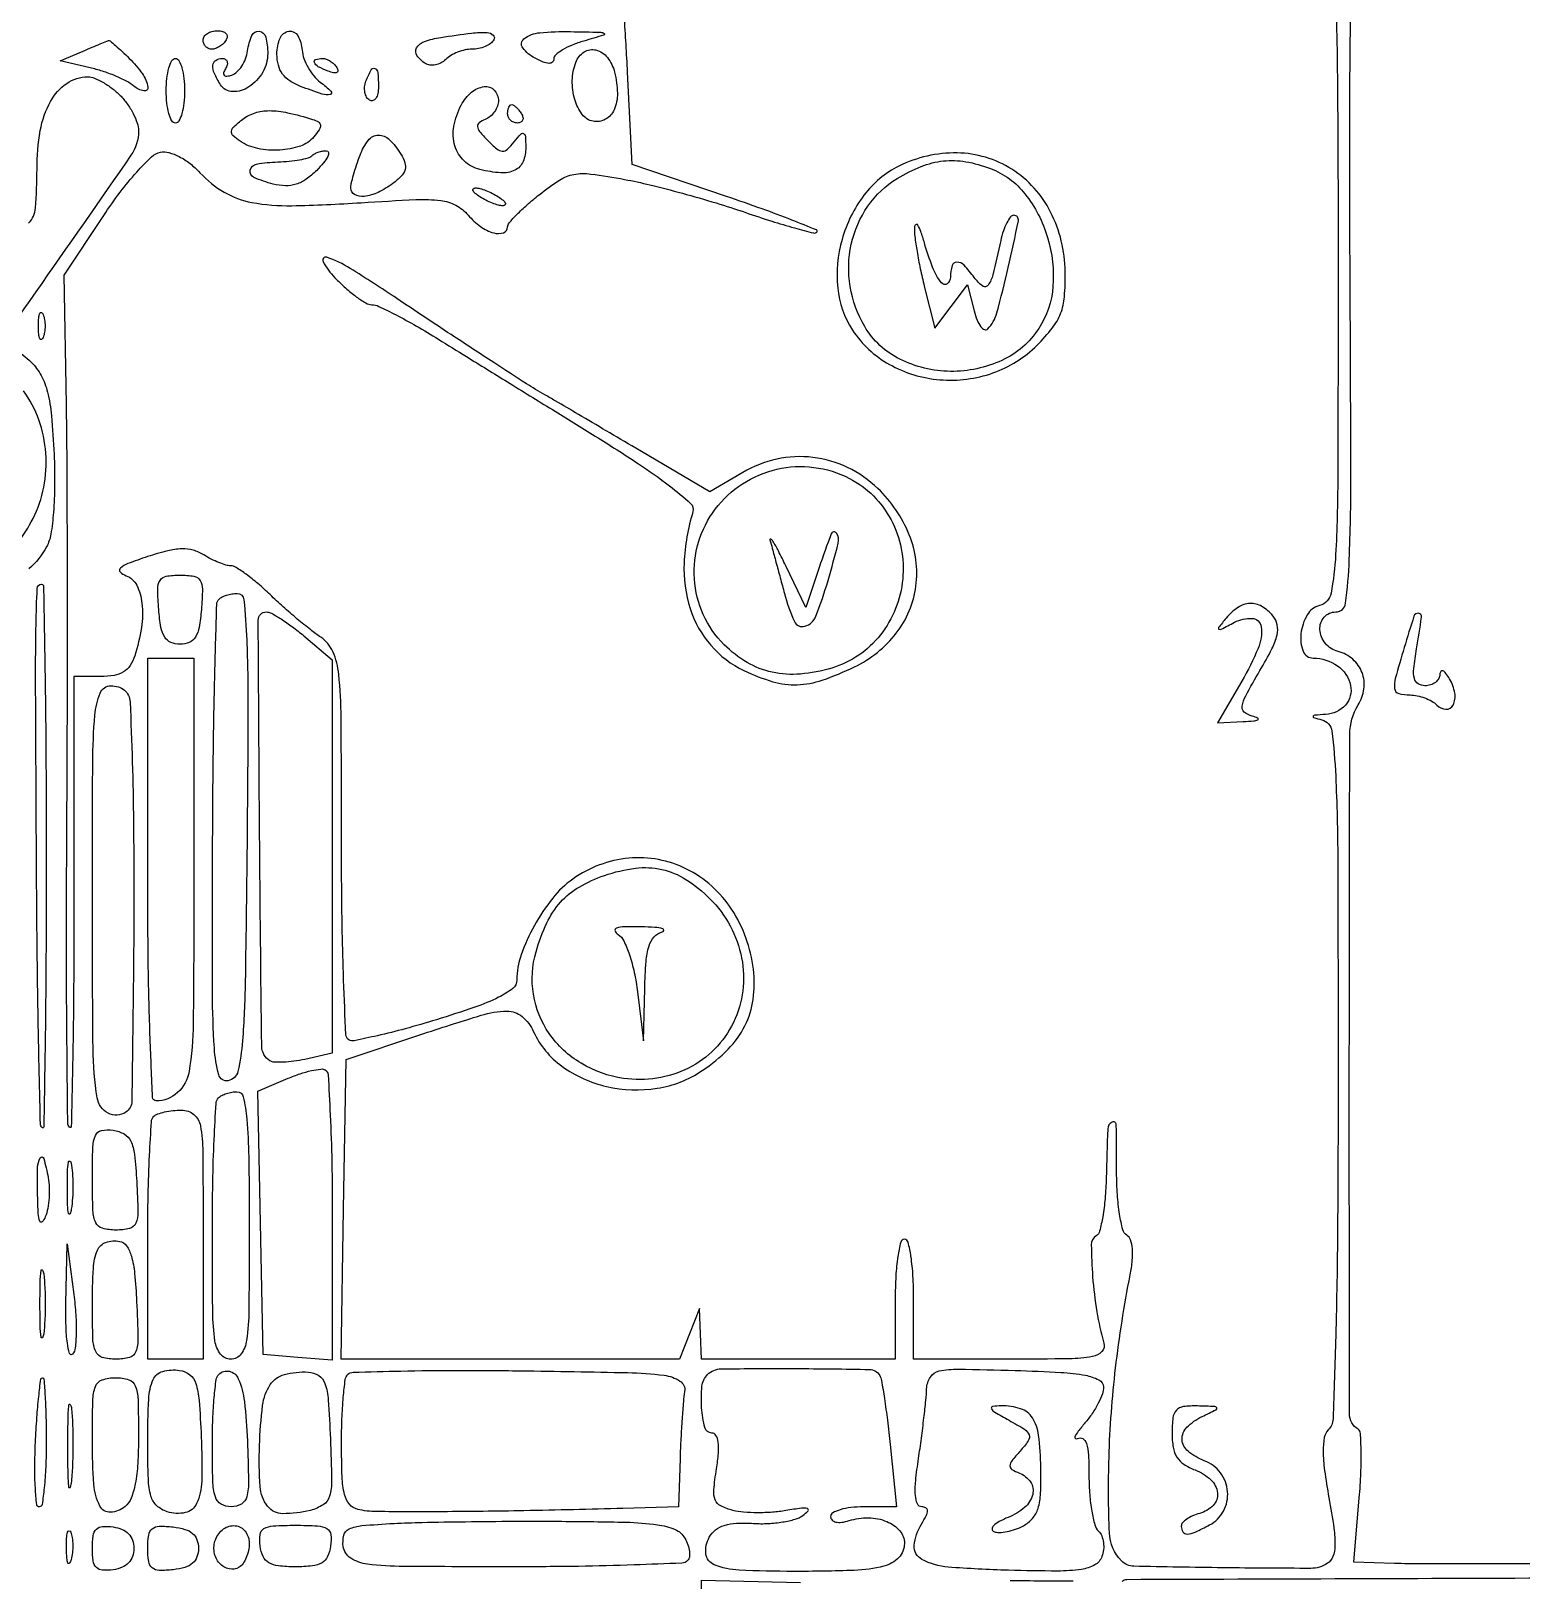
# Model space of a CAD drawing. Extents: x 24 to 1546, y 0 to 2379.
# Drawn here: x 563.3 to 724.8, y 576.1 to 744 of the extents above; entities that cross this region are included whole.
import ezdxf

# ---------------------------------------------------------------- set-up
doc = ezdxf.new("R2010")
doc.units = 0
doc.header["$MEASUREMENT"] = 0
doc.layers.get('0').update_dxf_attribs({"linetype": 'CONTINUOUS'})

msp = doc.modelspace()

# ---------------------------------------------------------------- linework, layer by layer
for points in [[(669.79548, 1002.302636, -0.00002), (669.596685, 899.530331, -0.000025), (669.388942, 796.915146, -0.198373)], [(681.5874, 575.920734, -0.198023), (682.11066, 576.138525, -0.000014), (730.176508, 576.301627, -0.000501), (783.279498, 576.427095, -0.000302), (846.254519, 576.474781), (1010.392808, 576.5)], [(704.738871, 748.55237, -0.004971), (704.94007, 736.790853, -0.001791), (705, 720.057614, -0.000766), (704.962407, 695.509409, -0.012262), (704.733324, 687.206946, -0.03389), (704.229889, 683.026963, -0.289559), (703, 681.710251, 0.200345), (701.656415, 680.686235, 0.101259), (700.970258, 678.631373, 0.124675), (701.21214, 676.746379, 0.307996), (702.30887, 676, -0.154881), (704.92961, 675.168241, -0.187497), (706.345515, 673.032662, -0.241257), (705.78337, 670.908314, -0.198695), (703.643011, 669.883999, 0.004734), (702.490571, 669.810667, 0.228049), (702.294969, 669.698298, 0.509086), (702.342743, 669.563609, 0.008138), (703.25, 669.310674, -0.306294), (704.314291, 668.099028, -0.020128), (704.735373, 663.217649, -0.010545), (704.958225, 654.200689, -0.000905), (705, 631.126676, -0.001785), (704.939656, 614.225989, -0.005095), (704.735846, 602.467418, -0.002117), (704.4518, 593.525624, -0.189575), (703.932051, 592.332051, 0.154508), (703.499108, 591.498016, 0.045491), (703.380655, 590.044151, 0.03137), (703.532195, 587.953047, 0.011081), (704.002762, 584.98477, -0.008767), (704.543116, 581.67538, -0.042486), (704.656011, 579.776857, -0.084719), (704.423883, 578.598863, -0.160062), (703.820711, 577.854539, -0.144319), (702.033219, 577.329527, -0.002911), (692.519878, 577.394217, -0.002328), (682.866407, 577.56103, -0.195571), (681.537392, 578.135822, -0.185706), (680.22039, 581.173468, -0.017963), (680.171752, 589.352054, -0.021847), (680.888534, 599.06517, -0.019063), (682.466895, 609.135479, 0.024084), (682.697842, 610.712284, 0.046173), (682.704219, 611.989783, 0.061657), (682.503893, 612.9276, 0.172588), (682.089807, 613.444496, -0.1961), (681.663441, 614.029347, -0.020828), (681.320131, 615.714304, -0.023223), (681.079418, 617.837123, -0.01662), (681, 620.225684, 0.004257), (680.955761, 625.421134, 0.555649), (680.500298, 625.693797, 0.270531), (680.032172, 624.959373, 0.004002), (679.86703, 619.643153, -0.015546), (679.746597, 617.420824, -0.021822), (679.49131, 615.45079, -0.018969), (679.156477, 613.883223, -0.194615), (678.772133, 613.35917, 0.263358), (678.249245, 612.407014, 0.015115), (678.398301, 608.946724, 0.022657), (678.851029, 605.146824, 0.029987), (679.624348, 601.75, -0.268709), (679.397282, 600.826996, -0.159399), (678.366595, 600.279325, -0.039519), (675.861641, 600.044968, -0.003572), (669.567388, 600), (659, 600), (659, 606.5, 0.013867), (658.929639, 609.036573, 0.024301), (658.711538, 611.125, 0.022017), (658.400526, 612.685898, 0.345347), (658, 613, 0.345347), (657.599474, 612.685898, 0.022017), (657.288462, 611.125, 0.024301), (657.070361, 609.036573, 0.013867), (657, 606.5), (657, 600), (646.5, 600), (636, 600), (635.893619, 602.75), (635.787239, 605.5), (634.700578, 602.75), (633.613917, 600), (615.282187, 600), (596.950457, 600), (597.225229, 616.25), (597.5, 632.5), (605.5, 635.164759, -0.006325), (612.134457, 637.281818, -0.067406), (614.923386, 637.736557, -0.184472), (616.559802, 637.161703, -0.110599), (617.819093, 635.497703, 0.130586), (620.886981, 631.759505, 0.099569), (625.729674, 629.565556, 0.095754), (631.215771, 629.368127, 0.10995), (636.087548, 631.280015, 0.0495), (638.898562, 633.609098, 0.078558), (640.719092, 636.142157, 0.083333), (641.603232, 638.999368, 0.06304), (641.629219, 642.288099, 0.115495), (639.276526, 648.773905, 0.133309), (634.378435, 653.137794, 0.139863), (628.137714, 654.304427, 0.132176), (622.066217, 652.047151, 0.069841), (619.885783, 649.982085, 0.041726), (617.89609, 647.008548, 0.042059), (616.462722, 643.818034, 0.084744), (616, 641.107538, -0.231037), (615.551865, 640.189471, -0.051), (614.025304, 639.230963, -0.031733), (611.436379, 638.150654, -0.00901), (607.285334, 636.803316, -0.007102), (603.888855, 635.820656, -0.010698), (600.899909, 635.070086, -0.005801), (598.384752, 634.526025, -0.191025), (597.785334, 634.632671, -0.248517), (597.466671, 635.17647, -0.001515), (597.230692, 641.093088, -0.005679), (597.056604, 647.92512, -0.003529), (597, 655.944007, 0.00157), (596.957393, 669.513004, 0.023552), (596.705069, 674.235795, 0.077598), (596.062566, 676.696967, 0.144683), (594.75, 678.262871, -0.020526), (593.663352, 679.049946, -0.007759), (592.208924, 680.234347, -0.00767), (590.664805, 681.573106, -0.009277), (589.259102, 682.87788, 0.014585), (587.94324, 684.073518, 0.019086), (586.669808, 685.082877, 0.016903), (585.567615, 685.834115, 0.142058), (584.995533, 686, -0.07463), (584.475944, 686.077988, -0.02196), (583.714527, 686.348942, -0.021521), (582.87404, 686.733215, -0.021599), (582.070752, 687.187888, 0.071303), (580.918734, 687.696668, 0.076418), (579.697639, 687.84512, 0.054025), (578.168618, 687.630417, 0.017833), (575.98736, 686.995828, 0.009243), (573.843391, 686.244029, 0.092356), (573.031459, 685.757404, 0.430929), (573.017785, 685.342011, 0.109339), (573.654057, 684.932269, -0.191075), (574.802011, 683.900984, -0.088687), (575.373565, 681.945582, -0.065271), (575.31297, 679.299405, -0.039683), (574.59068, 676.25, -0.067876), (574.084113, 675.194451, -0.109528), (573.371163, 674.503652, -0.095597), (572.358852, 674.121669, -0.042577), (570.932612, 674), (568, 674), (568, 649.333333, -0.001819), (567.965715, 639.90734, -0.003125), (567.859488, 632.053012, -0.000556), (567.716832, 625.223343, -0.660253), (567.521662, 625.145004, -0.1963), (567.327554, 625.607036, -0.0003), (567.239985, 634.864715, -0.0023), (567.195623, 645.282205, -0.001411), (567.234469, 657.561671, 0.000899), (567.289955, 670.816179, 0.000868), (567.298709, 684.230616, 0.000857), (567.26567, 696.046169, 0.003173), (567.184742, 703.5), (566.943871, 717.5), (571.227188, 723.987317, -0.016247), (573.0046, 726.497941, -0.020978), (574.803271, 728.675095, -0.019282), (576.418024, 730.337035, -0.143724), (577.386215, 730.835862, -0.115816), (578.294863, 730.799176, -0.052326), (579.410551, 730.359349, -0.046353), (580.580156, 729.605187, -0.039464), (581.660681, 728.610138, 0.073971), (584.290784, 726.502976, 0.086243), (587.288856, 725.389113, 0.051289), (591.614808, 725.03719, 0.011032), (599.137612, 725.363718, -0.004848), (605.069358, 725.694719, -0.040702), (607.747783, 725.6001, -0.094172), (609.384406, 725.085822, -0.092877), (610.727439, 724.00536, 0.060351), (612.052809, 722.789961, 0.084151), (613.496186, 722.086167, 0.156257), (614.545915, 722.111609, 0.319368), (615.000029, 722.75, -0.182361), (615.159414, 723.172418, -0.013847), (616.005276, 724.081758, -0.017638), (617.111178, 725.129888, -0.012464), (618.422104, 726.230454, -0.024877), (620.634313, 727.822216, -0.099514), (622.179063, 728.43134, -0.078158), (624.022415, 728.470473, -0.011857), (627.672075, 727.887163, -0.014385), (630.423327, 727.297977, -0.006821), (633.933811, 726.388978, -0.006754), (637.58238, 725.337755, -0.009501), (640.804728, 724.294771, 0.006196), (643.633846, 723.358359, 0.009819), (646.081907, 722.63419, 0.004201), (648.160122, 722.082292, 0.265103), (648.511887, 722.178554, 0.536755), (648.464526, 722.41239, 0.002625), (645.797751, 723.479001, 0.007669), (642.593112, 724.684819, 0.004442), (638.707159, 726.040492), (628.5, 729.5), (628, 739.5, 0.004325), (627.642777, 745.58811, 0.04622)], [(730.604451, 577.831631, -0.000804), (721.552708, 577.810423, -0.000592), (713.965114, 577.813831, -0.007479), (711.104963, 577.861291), (706.709926, 578), (707.294943, 584.978077, 0.010066), (707.467057, 587.684491, 0.015371), (707.496791, 590.036948, 0.00988), (707.423998, 591.958718, 0.244612), (707.160572, 592.400761, -0.259607), (706.232677, 594.062649, -0.000367), (706.214531, 631.188414, -0.000585), (706.26624, 667.744323, -0.139816), (707.179768, 670.916246, 0.108316), (707.802939, 672.664255, 0.122402), (707.595484, 674.430398, 0.124715), (706.59205, 675.870175, 0.115054), (704.994953, 676.711571, -0.156866), (703.615692, 677.589759, -0.160242), (703.021652, 679.099607, -0.199436), (703.489636, 680.436814, -0.21326), (704.75, 680.999984, 0.377865), (705.814477, 681.938417, 0.021348), (706.208882, 686.679626, 0.010593), (706.379962, 695.625761, 0.00085), (706.291167, 719.216409, -0.001888), (706.263884, 735.374727, -0.004407), (706.395728, 747.468827, -0.00114)], [(563.092661, 723.151927, 0.175356), (563.837249, 724.798785, 0.019362), (564, 729, -0.042814), (564.358755, 733.182046, -0.083114), (565.464332, 736.337579, -0.116055), (567.224361, 738.288826, -0.152618), (569.5, 739, -0.095343), (570.214566, 738.862493, -0.034745), (571.146875, 738.4125, -0.032922), (572.123995, 737.765364, -0.033666), (573, 737, -0.041052), (573.765365, 736.097461, -0.035817), (574.4125, 735.041196, -0.037493), (574.858341, 733.995801, -0.082228), (575, 733.140243, -0.152374), (574.177045, 730.502494, -0.001861), (563.85779, 715.692709, -0.001913), (553.444669, 700.98615, -0.147161)], [(563.917736, 301.759581, -0.00001), (564.039235, 350.115363, -0.198254)], [(561.548549, 709.489136, -0.062796), (563.36491, 708.079534, -0.072862), (564.451557, 706.619847, -0.062826), (565.141662, 704.83519, -0.039285), (565.568727, 702.269813, -0.010262), (565.84391, 698.100441, -0.01266), (565.911357, 694.738896, -0.018764), (565.785342, 691.795154, -0.020269), (565.498517, 689.433101, -0.082694), (565.036533, 688.068263, -0.092914), (563.11099, 685.670939, -0.062162)], [(561.869449, 688.472073, 0.045664), (563.565937, 691.127507, 0.072293), (564.738449, 694.518372, 0.065877), (564.949448, 698.214977, 0.066184), (564.192771, 701.823038, 0.07432), (562.533223, 704.954968, -0.035062)], [(330.47682, 18.883074, 0.000013), (445.994116, 18.943074, 0.000017)], [(636, 564.365745), (636, 576.067663), (646.75, 575.783832, -0.004664)], [(669.461713, 576, -0.002896), (676.301832, 575.960377, -0.052563)]]:
    msp.add_lwpolyline(points, format="xyb")
for points in [[(584.5, 743, -0.06081), (584.193797, 742.617485, -0.051032), (583.7871, 742.29375, -0.053229), (583.346558, 742.073302, -0.089642), (582.940983, 742, -0.105429), (582.581949, 742.076556, -0.099231), (582.276414, 742.29375, -0.096318), (582.071618, 742.618268, -0.092995), (582, 743, -0.153634), (582.120018, 743.381379, -0.097988), (582.457961, 743.70625, -0.080552), (582.962904, 743.925455, -0.062283), (583.559017, 744, -0.066118), (584.110654, 743.926733, -0.138808), (584.478525, 743.70625, -0.191142), (584.607943, 743.379648, -0.139169)], [(589, 741.535184, -0.131757), (588.456, 739.506609, -0.115872), (586.950723, 737.906026, -0.153839), (585.200971, 737.402734, -0.250229), (583.888139, 738.146755, -0.035001), (583.223431, 739.378565, -0.121767), (583.060491, 740.261341, -0.234973), (583.363934, 740.789611, -0.148025), (584.059017, 741, -0.128828), (584.405385, 740.90925, -0.189514), (584.601848, 740.668141, -0.146015), (584.60885, 740.302579, -0.070804), (584.419821, 739.870268, 0.06452), (584.223221, 739.435542, 0.280913), (584.290676, 739.173399, 0.228654), (584.578013, 739.077652, 0.04768), (585.110804, 739.198596, 0.111822), (585.666194, 739.532437, 0.057722), (586.185792, 740.160029, 0.053111), (586.594131, 740.963703, 0.054524), (586.819551, 741.828328, -0.065015), (587.292136, 743.497254, -0.336571), (588.07434, 743.940641, -0.307203), (588.781802, 743.307847, -0.061314)], [(592.732565, 741.900189, 0.067367), (592.925007, 740.996055, 0.042715), (593.374386, 740.015235, 0.042271), (593.992945, 739.110105, 0.059581), (594.69537, 738.431993, -0.029421), (595.854266, 737.440728, -0.600778), (595.754664, 737.091201, -0.135112), (594.889246, 737.140921, -0.009334), (592.5651, 737.975249, -0.05239), (591.391052, 738.568682, -0.091668), (590.600564, 739.313282, -0.096101), (590.151628, 740.264794, -0.062389), (590, 741.475249, -0.096836), (590.337898, 743.203576, -0.263448), (591.281559, 743.950373, -0.313199), (592.257083, 743.475805, -0.109383)], [(623.25, 742.88122, 0.026817), (622.005326, 742.44832, 0.037756), (620.954687, 741.922786, 0.042003), (620.206926, 741.385283, 0.219318), (620, 740.936224, -0.217752), (619.845696, 740.598712, -0.190246), (619.476756, 740.469374, -0.086594), (618.849728, 740.604054, -0.026772), (617.971992, 741.01499, -0.107858), (616.637793, 742.153176, -0.415177), (616.77227, 743.125629, -0.139542), (618.4883, 743.789332, -0.027752), (621.809017, 743.909812, -0.001256), (625.06329, 743.839069, -0.150033), (625.455791, 743.708086, -0.622399), (625.425856, 743.525602, -0.003414)], [(574, 741, -0.041997), (575.418724, 739.320595, -0.114012), (576.008109, 737.88866, -0.527462), (575.581048, 737.47993, -0.12196), (574.493837, 738.005115, 0.053759), (573.69219, 738.536433, 0.020536), (572.477232, 739.10371, 0.020056), (571.096228, 739.616681, 0.023217), (569.743837, 739.989686), (566.5, 740.724251), (569, 741.798739, -0.001384), (569.976043, 742.21504, -0.002016), (570.839062, 742.576216, -0.000992), (571.574094, 742.878645, -0.035025), (571.75, 742.936614, -0.238334), (571.911415, 742.900581, -0.00578), (572.514063, 742.39388, -0.011355), (573.21538, 741.761962, -0.007325)], [(613.5, 743, -0.102647), (613.137102, 742.616768, -0.051827), (612.5521, 742.29375, -0.048375), (611.852779, 742.074149, -0.051945), (611.140983, 742, 0.054399), (610.392818, 741.918359, 0.038627), (609.584509, 741.673095, 0.039126), (608.840087, 741.313472, 0.064378), (608.287132, 740.887132, -0.074436), (607.780254, 740.512254, -0.072722), (607.181824, 740.298536, -0.077894), (606.586306, 740.2733, -0.11056), (606.087132, 740.446149, -0.102353), (605.174112, 741.309716, -0.292786), (605.141077, 742.143929, -0.17787), (605.996746, 742.848229, -0.0466), (607.75, 743.283746, -0.006547), (611.09906, 743.746311, -0.043393), (612.784321, 743.80941, -0.181827), (613.434098, 743.527744, -0.352504)], [(580, 737.5, -0.027026), (579.927458, 736.158889, -0.042582), (579.70625, 735.028125, -0.052312), (579.385692, 734.232098, -0.277684), (579, 734, -0.277684), (578.614308, 734.232098, -0.052312), (578.29375, 735.028125, -0.042582), (578.072542, 736.158889, -0.027026), (578, 737.5, -0.027026), (578.072542, 738.841111, -0.042582), (578.29375, 739.971875, -0.052312), (578.614308, 740.767902, -0.277684), (579, 741, -0.277684), (579.385692, 740.767902, -0.052312), (579.70625, 739.971875, -0.042582), (579.927458, 738.841111, -0.027026)], [(596.492921, 740.011454, -0.1144), (596.606889, 739.674071, -0.32948), (596.487528, 739.474315, -0.155351), (596.131719, 739.443138, -0.036408), (595.551938, 739.618443, -0.029964), (594.48003, 740.105273, -0.168622), (594.057392, 740.558518, -0.444011), (594.201747, 740.882327, -0.079093), (594.940983, 741, -0.088797), (595.34605, 740.927491, -0.053277), (595.78502, 740.709615, -0.051183), (596.189428, 740.389589, -0.061454)], [(626.588795, 739.502236, -0.056105), (626.89571, 737.222307, -0.109362), (626.539837, 735.431245, -0.164457), (625.599259, 734.401125, -0.175042), (624.253024, 734.186309, -0.190033), (623.088444, 734.922826, -0.087063), (622.281147, 736.562147, -0.07615), (622.007829, 738.622251, -0.086793), (622.389534, 740.572726, -0.155887), (623.294872, 741.702193, -0.211947), (624.566506, 741.917998, -0.167402), (625.81433, 741.09808, -0.103323)], [(601, 737.940983, -0.045552), (600.931736, 737.193244, -0.099152), (600.719079, 736.660421, -0.177225), (600.405148, 736.42542, -0.214542), (600.043674, 736.473008, -0.126981), (599.720854, 736.809536, -0.081026), (599.533742, 737.321649, -0.072258), (599.506898, 737.926665, -0.066719), (599.650663, 738.532025, -0.027681), (600.205874, 739.769457, -0.395517), (600.622791, 739.917133, -0.275668), (600.936989, 739.476999, -0.020503)], [(614, 736.468615, -0.084311), (613.893648, 735.842386, -0.066108), (613.582087, 735.226707, -0.066197), (613.121184, 734.714469, -0.085078), (612.577319, 734.391296, 0.065633), (611.912381, 734.030207, 0.269353), (611.734149, 733.626784, 0.147913), (611.966381, 733.083418, 0.018945), (612.827319, 732.13193, 0.022194), (613.82737, 731.194568, 0.163692), (614.425375, 730.952822, 0.205539), (614.972936, 731.150076, 0.037663), (615.718197, 731.959249, -0.015928), (616.426658, 732.798884, -0.33335), (616.72983, 732.85862, -0.270887), (616.920338, 732.575765, -0.012205), (616.968197, 731.356989, -0.102685), (616.671922, 729.814913, -0.183674), (615.796861, 728.890105, -0.13093), (614.270907, 728.597658, -0.043352), (612, 728.958723, -0.127651), (610.285048, 729.891722, -0.134878), (609.283494, 731.523558, -0.115633), (609.172652, 733.649438, -0.078472), (609.972393, 735.948415, -0.093361), (611.082663, 737.328208, -0.145664), (612.466834, 737.942595, -0.231994), (613.539028, 737.578363, -0.199432)], [(616.5, 735, -0.082592), (616.656512, 734.6179, -0.161196), (616.6254, 734.29375, -0.182303), (616.413961, 734.078288, -0.108972), (616.059017, 734, -0.093332), (615.654762, 734.076123, -0.09642), (615.311086, 734.29375, -0.099167), (615.081062, 734.618444, -0.105053), (615, 735, -0.042167), (615.032345, 735.382849, -0.061769), (615.129539, 735.70625, -0.081139), (615.272352, 735.92554, -0.210953), (615.440983, 736, -0.151918), (615.65171, 735.934461, -0.038439), (615.933975, 735.70625, -0.035638), (616.231006, 735.382774, -0.029505)], [(593.862624, 734.399254, -0.061484), (594.492731, 734.115021, -0.244075), (594.706085, 733.763439, -0.164414), (594.577536, 733.278777, -0.026893), (593.990179, 732.488167, -0.139752), (592.540739, 731.495771, -0.066578), (590.302251, 731.06596, -0.064215), (587.913706, 731.237064, -0.097794), (586, 732.034316, -0.040532), (585.238244, 732.638719, -0.240227), (585.070324, 733.102285, -0.178476), (585.329901, 733.604287, -0.02175), (586.296476, 734.41323, -0.087426), (587.62681, 735.104034, -0.076746), (589.176032, 735.340307, -0.054499), (591.155705, 735.120183, -0.020332)], [(603.428557, 730.631912, -0.05849), (603.862333, 729.692971, -0.146549), (603.880937, 728.946075, -0.127607), (603.480086, 728.245917, -0.039585), (602.55887, 727.441431, -0.049071), (600.955245, 726.478716, -0.083178), (599.452637, 726.052114, -0.147456), (598.422988, 726.241764, -0.281028), (598, 726.9349, -0.05736), (598.059942, 727.455691, -0.011175), (598.295557, 728.372548, -0.011737), (598.620975, 729.434455, -0.010622), (599.006153, 730.516183, -0.072038), (599.907104, 732.1377, -0.227207), (600.985166, 732.689381, -0.205042), (602.176808, 732.215752, -0.059666)], [(594.313202, 728.868758, -0.042242), (593.166945, 727.901388, -0.078317), (592.078751, 727.361954, -0.083521), (590.926423, 727.202804, -0.054176), (589.59098, 727.38781, -0.039519), (587.5093, 728.088997, -0.358613), (587.099046, 728.880408, -0.306883), (587.802611, 729.555663, -0.035246), (590.102704, 729.783857, 0.01628), (591.33204, 729.858916, 0.020625), (592.459652, 730.011824, 0.019143), (593.375812, 730.211226, 0.133996), (593.76937, 730.436037, -0.074151), (594.061435, 730.652299, -0.038579), (594.477739, 730.834336, -0.037307), (594.943363, 730.95846, -0.046518), (595.388889, 731, -0.392543), (595.594865, 730.808834, -0.136328), (595.508323, 730.373948, -0.056179), (595.059322, 729.688116, -0.023379)], [(657.400555, 729.325921, 0.116509), (653.615806, 726.172195, 0.092373), (651.246033, 721.387911, 0.093204), (650.770854, 716.110965, 0.121587), (652.373054, 711.5534, 0.121406), (656.373642, 707.832978, 0.106799), (661.840128, 706.173637, 0.10484), (667.588594, 706.907638, 0.112902), (672.371643, 709.911482, 0.029247), (674.03636, 711.78407, 0.075757), (674.926852, 713.350233, 0.071372), (675.339131, 715.165996, 0.023822), (675.429608, 717.895575, 0.113857), (673.840955, 724.352777, 0.135261), (669.635174, 728.987986, 0.137958), (663.719035, 730.758964, 0.120428)], [(667.317361, 729.069439, -0.136095), (671.067006, 726.313351, -0.093669), (673.514391, 721.608086, -0.092313), (674.097261, 716.268605, -0.126841), (672.549509, 711.715905, -0.140104), (668.565203, 708.274889, -0.111831), (662.992275, 707.079899, -0.112914), (657.491361, 708.404992, -0.144997), (653.698748, 711.932833, -0.09303), (652.121682, 716.27969, -0.094937), (652.244716, 720.870035, -0.097623), (654.038135, 724.98807, -0.10486), (657.225074, 727.995802, -0.042275), (659.826007, 729.294233, -0.06824), (662.224771, 729.88698, -0.070117), (664.647564, 729.804519, -0.047359)], [(614, 726, -0.027796), (614.514186, 725.625641, -0.102785), (614.765625, 725.315379, -0.335455), (614.732273, 725.122372, -0.190341), (614.5, 725.030626, -0.067616), (614.012663, 725.096832, -0.024967), (613.353125, 725.315379, -0.024204), (612.647707, 725.628962, -0.026766), (612, 726, -0.027796), (611.485814, 726.374359, -0.102785), (611.234375, 726.684621, -0.335455), (611.267727, 726.877628, -0.190341), (611.5, 726.969374, -0.067616), (611.987337, 726.903168, -0.024967), (612.646875, 726.684621, -0.024204), (613.352293, 726.371038, -0.026766)], [(659.090188, 722.69282, 0.043512), (659.126713, 721.708933, 0.010177), (659.364451, 720.074346, 0.010416), (659.716708, 718.198404, 0.010058), (660.150496, 716.316607), (661.300992, 711.747574), (663.074858, 714.099242), (664.848725, 716.45091), (665.551146, 713.652239, 0.031707), (665.875873, 712.636051, 0.067746), (666.275896, 711.917497, 0.132451), (666.678022, 711.602713, 0.313216), (667.031999, 711.676784, 0.122607), (668.010983, 713.412896, 0.010874), (669.252596, 718.322436, 0.006767), (670.349446, 723.408039, 0.473742), (669.864894, 724, 0.232777), (669.506636, 723.823656, 0.044189), (669.103967, 723.192188, 0.038962), (668.726626, 722.303294, 0.026971), (668.435529, 721.25, -0.005396), (667.579633, 717.536055, -0.096452), (667.071518, 716.426968, -0.421733), (666.470985, 716.335786, -0.072249), (665.568337, 717.25, 0.031229), (664.45729, 718.576541, 0.200543), (663.673201, 718.922283, 0.34515), (663.162373, 718.53778, 0.065311), (663, 717.3, -0.240012), (662.631821, 716.577184, -0.407016), (662.01398, 716.667095, -0.069736), (661.057229, 718.361745, -0.024896), (660.168471, 721, 0.013804), (659.780124, 722.243266, 0.05927), (659.444136, 722.941016, 0.450647), (659.23169, 722.974614, 0.210791)], [(596.279101, 717.230569, 0.019827), (597.431459, 716.119485, 0.024071), (598.598593, 715.176857, 0.023694), (599.636505, 714.491092, 0.129594), (600.277414, 714.307669, -0.106407), (601.032093, 714.128572, -0.008244), (602.903365, 713.197937, -0.010977), (605.112728, 711.991108, -0.008157), (607.5, 710.565898, 0.00015), (610.547971, 708.679401, 0.000051), (614.96875, 705.945691, 0.000051), (619.848635, 702.929463, 0.000059), (624.5, 700.055896, -0.007648), (629.187824, 697.060564, -0.018491), (632.531902, 694.668914, -0.016655), (634.829616, 692.768157, -0.293288), (635.080678, 691.881, 0.062486), (634.125589, 686.316411, 0.08917), (634.787223, 681.359678, 0.100974), (637.019048, 677.386816, 0.10355), (640.611602, 674.648172, 0.039625), (643.756423, 673.443717, 0.080095), (646.380516, 673.109437, 0.074311), (649.102735, 673.608999, 0.030258), (652.59388, 675.045447, 0.115151), (657.115138, 678.702606, 0.13369), (659.24137, 683.794422, 0.129812), (658.520338, 689.378375, 0.105443), (655.117909, 694.387036, 0.078907), (651.844316, 696.657979, 0.082808), (648.081872, 697.755262, 0.083088), (644.177777, 697.570606, 0.080168), (640.493487, 696.128659), (636.896127, 694.006164), (628.875978, 698.753082, 0.000325), (625.672043, 700.646597, 0.000399), (622.678335, 702.410023, 0.00033), (620.159793, 703.888608, 0.002898), (619.039953, 704.536357, -0.012132), (617.035352, 705.745821, -0.002381), (613.496614, 708.023537, -0.002146), (608.867071, 711.062981, -0.001054), (603, 714.968867, 0.00759), (597.939922, 718.242879, 0.05869), (595.396165, 719.446212, 0.683082), (595.000619, 718.973587, 0.065661)], [(564.662281, 710.75, -0.174857), (564.474999, 710.540618, -0.447206), (564.306058, 710.601562, -0.078554), (564.189089, 711.10856, -0.017491), (564.157895, 712, -0.017491), (564.189089, 712.89144, -0.078554), (564.306058, 713.398438, -0.447206), (564.474999, 713.459382, -0.174857), (564.662281, 713.25, -0.057986), (564.818615, 712.679992, -0.037979), (564.87034, 712, -0.037979), (564.818615, 711.320008, -0.057986)], [(652.032733, 695.483073, -0.154291), (656.550609, 690.983065, -0.144261), (657.814293, 684.573768, -0.144433), (655.40063, 678.508929, -0.154731), (650.138416, 674.923324, -0.051119), (646.72515, 674.27061, -0.075177), (643.682709, 674.463373, -0.079222), (640.949893, 675.527925, -0.064043), (638.454545, 677.454545, -0.182505), (635.233544, 684.583569, -0.179089), (637.494608, 692.130401, -0.176162), (644.167381, 696.469234, -0.178108)], [(643.431869, 688.812546, -0.000233), (643.678722, 687.900081, -0.000058), (644.081337, 686.408409, -0.000059), (644.54155, 684.701742, -0.00006), (645.000575, 682.997866, 0.038902), (646.07336, 679.972818, 0.377177), (647.213416, 679.448751, 0.231016), (648.409004, 680.550436, 0.02212), (649.721915, 684.409232, 0.008497), (650.826864, 688.45316, 0.215766), (650.63218, 689.552439, 0.605236), (650.077503, 689.486667, 0.010126), (648.761269, 685.8125), (647.314204, 681.5), (645.144356, 686, 0.00582), (644.337125, 687.625466, 0.018588), (643.746251, 688.682435, 0.138187), (643.525181, 688.888071, 0.65163)], [(565, 654.333333, -0.001409), (564.968033, 642.987899, -0.002404), (564.869064, 633.512186, -0.000329), (564.736572, 625.18616, -0.662203), (564.554259, 625.112407, -0.192831), (564.370601, 625.541512, -0.000359), (564.193249, 633.349921, -0.002502), (564.043626, 642.156599, -0.001538), (563.951222, 652.529074, -0.000376), (563.849749, 672.504664, -0.005441), (563.896157, 679.585312, -0.006918), (564.019904, 683.541086, -0.401062), (564.5, 684, -0.40896), (564.704879, 683.79877, -0.00028), (564.853125, 675.285417, -0.002634), (564.96407, 665.709013, -0.001579)], [(581.810365, 681.25, -0.022274), (581.565122, 679.331131, -0.095417), (581.158673, 678.257546, -0.158097), (580.501813, 677.698611, -0.098171), (579.5, 677.5, -0.098171), (578.498187, 677.698611, -0.158097), (577.841327, 678.257546, -0.095417), (577.434878, 679.331131, -0.022274), (577.189635, 681.25, -0.015897), (577.075917, 683.487303, -0.14377), (577.331141, 684.421882, -0.216152), (578.003161, 684.874635, -0.041803), (579.5, 685, -0.041803), (580.996839, 684.874635, -0.216152), (581.668859, 684.421882, -0.14377), (581.924083, 683.487303, -0.015897)], [(586.766603, 656.763259, -0.001375), (586.56118, 640.854656, -0.015272), (586.267726, 634.508074, -0.036435), (585.768762, 631.197335, -0.297965), (584.722754, 630.184687, -0.395121), (583.692552, 630.834268, -0.047486), (583.221589, 633.738992, -0.016053), (583.018935, 639.744118, -0.001248), (583.032867, 655.814875, -0.002178), (583.110071, 665.81536, -0.003506), (583.272739, 674.335787, -0.000701), (583.478572, 681.817891, -0.191411), (583.72678, 682.393446, -0.084269), (584.054918, 682.626351, -0.03714), (584.551702, 682.821825, -0.035399), (585.121933, 682.955255, -0.039793), (585.68327, 683, -0.387507), (586.429156, 682.319786, -0.012692), (586.721472, 677.94049, -0.011072), (586.85884, 670.758205, -0.001785)], [(692.872445, 680.33628, 0.005721), (692.042615, 679.306555, 0.472153), (692.081002, 679.13109, 0.241903), (692.338304, 679.131479, 0.003348), (693.764837, 679.879404, -0.138043), (695.697176, 680.301859, -0.361469), (696.660927, 679.398931, -0.132011), (696.333091, 677.042659, -0.032346), (694.5601, 673.51234), (691.915692, 669), (694.707846, 669.116001, 0.009803), (695.868342, 669.187028, 0.112625), (696.301715, 669.323482, 0.611081), (696.292303, 669.492578, 0.041074), (695.703228, 669.698333, -0.109458), (694.836162, 670.140937, -0.267708), (694.594194, 670.788453, -0.084318), (694.987354, 671.922329, -0.007021), (696.528612, 674.639036, 0.01392), (697.826021, 677.001262, 0.059625), (698.38398, 678.504978, 0.108747), (698.405541, 679.607434, 0.124547), (697.95294, 680.556704, 0.084591), (696.734348, 681.602618, 0.147013), (695.452986, 681.92786, 0.138617), (694.150636, 681.497954, 0.071804)], [(592.923275, 678.411106), (596, 675.822213), (596, 654.490562), (596, 633.158911), (593.024399, 632.505359, -0.020001), (591.825725, 632.29193, -0.024003), (590.68467, 632.19101, -0.023722), (589.732064, 632.197886, -0.125381), (589.237869, 632.352989, -0.256867), (588.350696, 633.922936, -0.000847), (588.124797, 656.960189, -0.00072), (587.970244, 680.122431, -0.415747), (588.843233, 681, -0.124978), (589.40402, 680.857604, -0.017024), (590.455613, 680.239512, -0.018716), (591.671724, 679.402431, -0.014809)], [(712.158288, 677.13398, 0.005571), (711.200257, 673.801757, 0.098608), (711.119813, 672.69, 0.302772), (711.571336, 672.16717, 0.067717), (712.8, 672, -0.051804), (713.568913, 671.920119, -0.038291), (714.390595, 671.680655, -0.039057), (715.140084, 671.329458, -0.067383), (715.687132, 670.912868, 0.182507), (716.688891, 670.460263, 0.302595), (717.461421, 670.907061, 0.160207), (717.646665, 672.211604, 0.087895), (717.084531, 673.74208, 0.028898), (716.685603, 674.344233, 0.120297), (716.351791, 674.618876, 0.36604), (716.134116, 674.562652, 0.14907), (716.030409, 674.25, -0.125064), (715.896826, 673.773194, -0.098091), (715.542488, 673.367188, -0.08792), (715.021034, 673.094185, -0.076879), (714.412102, 673, -0.140056), (713.659863, 673.214928, -0.200108), (713.26187, 673.773366, -0.084385), (713.200402, 674.873368, -0.013706), (713.5, 677, 0.006066), (714.038756, 680.442606, 0.427036), (713.715238, 680.85596, 0.352697), (713.218871, 680.531731, 0.005731)], [(581, 652.606989, -0.002246), (580.927387, 636.443409, -0.038869), (580.470854, 631.189949, -0.167146), (579.234949, 628.903852, -0.188164), (576.918213, 628, -0.401066), (576.526823, 628.374126, -0.001714), (576.259565, 634.784435, -0.006279), (576.062671, 642.449353, -0.003281), (576, 652), (576, 676), (578.5, 676), (581, 676)], [(574.080096, 671.25, -0.008501), (574.45431, 658.231115, -0.005557), (574.463643, 643.209547, -0.001073), (574.270988, 627.965869, -0.248088), (573.613343, 626.765313, -0.274244), (571.703897, 626.673644, -0.23568), (570.51902, 628.331493, -0.037109), (570.073228, 633.66226, -0.002312), (570, 649.5, -0.001273), (570.038556, 664.644071, -0.019955), (570.271277, 669.8125, -0.073428), (570.836465, 672.210196, -0.30734), (572, 673, -0.07431), (572.81957, 672.877519, -0.101024), (573.474756, 672.521238, -0.108855), (573.904902, 671.960678, -0.098295)], [(636.929799, 649.916355, -0.148372), (640.360091, 643.497642, -0.162568), (639.474527, 636.512636, -0.165953), (634.600975, 631.559826, -0.154565), (627.558929, 630.438892, -0.097251), (622.956505, 632.081151, -0.107829), (619.511004, 635.30039, -0.111662), (617.79766, 639.563996, -0.110661), (618.077391, 644.164893, -0.039025), (619.253345, 647.297066, -0.073685), (620.738644, 649.543114, -0.078156), (622.746227, 651.17797, -0.049115), (625.503648, 652.440173, -0.050807), (628.849561, 653.22218, -0.086581), (631.710302, 653.094336, -0.088073), (634.325315, 652.009984, -0.054208)], [(626.966871, 646.041636, -0.141055), (627.581693, 645.349888, -0.030038), (628.194483, 643.843166, -0.028829), (628.721089, 641.929773, -0.022624), (629.076073, 639.806949), (629.718404, 634.5), (629.859202, 640.176676, -0.012712), (630.006081, 643.09885, -0.055899), (630.327097, 644.792432, -0.107655), (630.884627, 645.781044, -0.147866), (631.75, 646.310674, 0.284653), (631.920107, 646.489452, 0.403363), (631.810938, 646.663236, 0.043497), (630.937124, 646.800812, 0.011014), (629.5, 646.868686, 0.010768), (627.670616, 646.87533, 0.074558), (626.788826, 646.726921, 0.426973), (626.647889, 646.433763, 0.163407)], [(596, 615.380618), (596, 599.879269), (592.25, 600.189635), (588.5, 600.5), (588.22232, 614.786635), (587.94464, 629.073271), (591.212413, 630.447266, -0.019047), (592.519355, 630.939108, -0.02525), (593.743501, 631.279692, -0.024171), (594.758622, 631.456597, -0.171085), (595.240094, 631.351614, -0.24465), (595.547104, 630.836349, -0.002482), (595.776777, 626.466404, -0.0073), (595.945179, 621.356727, -0.004587)], [(587, 614.5, -0.002322), (586.957579, 605.364515, -0.031956), (586.715517, 602.0625, -0.123223), (586.114913, 600.568662, -0.240299), (585, 600, -0.233376), (583.888704, 600.548578, -0.128227), (583.286145, 601.979167, -0.033439), (583.042923, 605.142749, -0.00247), (583, 613.833333, -0.004503), (583.048188, 619.183556, -0.006983), (583.195833, 623.798958, -0.00271), (583.398116, 627.733732, -0.184196), (583.666667, 628.333333, -0.077955), (584.017599, 628.589097, -0.038133), (584.529167, 628.804167, -0.036641), (585.107256, 628.950855, -0.043841), (585.666667, 629, -0.353255), (586.357413, 628.442399, -0.030213), (586.727011, 626.03125, -0.019236), (586.945108, 621.937724, -0.00369)], [(582, 613.5), (582, 600), (579, 600), (576, 600), (576, 612.833333, -0.004853), (576.048209, 617.800136, -0.007483), (576.195833, 622.092708, -0.003097), (576.398525, 625.738595, -0.182916), (576.666667, 626.333333, -0.11238), (577.075903, 626.590804, -0.029781), (577.822917, 626.804167, -0.028659), (578.724524, 626.950933, -0.026022), (579.666667, 627, -0.174492), (581.001776, 626.519437, -0.179037), (581.70679, 625.303571, -0.040634), (581.960897, 622.485466, -0.002176)], [(574.80226, 619.25, -0.008333), (574.937496, 615.940808, -0.107681), (574.705081, 614.734643, -0.238176), (574.034328, 614.171663, -0.05772), (572.55226, 614, -0.064932), (571.080925, 614.191883, -0.224075), (570.364563, 614.795551, -0.099417), (570.057884, 616.096473, -0.008333), (570, 619.569551, -0.007812), (570.053273, 622.979131, -0.093684), (570.336652, 624.257956, -0.247805), (570.989564, 624.786029, -0.084031), (572.25, 624.819551, -0.092315), (573.452803, 624.414018, -0.159278), (574.162442, 623.645517, -0.080768), (574.557892, 622.208322, -0.012454)], [(565.210098, 619.681278, -0.038972), (565.324756, 618.65237, -0.026662), (565.300955, 617.476368, -0.026946), (565.15516, 616.33842, -0.048033), (564.89696, 615.431278, -0.094732), (564.560448, 614.897134, -0.561998), (564.301602, 614.950767, -0.07343), (564.134755, 615.791636, -0.008186), (564.070285, 617.75, -0.00823), (564.070048, 620.823842, -0.129921), (564.351648, 621.822748, -0.662882), (564.725035, 621.772742, -0.019509)], [(567.717581, 616.26375, -0.075924), (567.561388, 615.761725, -0.720633), (567.418418, 615.780601, -0.040183), (567.315278, 616.711719, -0.006817), (567.286014, 618.5, -0.00738), (567.307632, 620.29708, -0.030832), (567.403147, 621.374351, -0.49082), (567.549185, 621.455688, -0.248898), (567.703931, 621.26375, -0.031163), (567.839977, 620.209518, -0.015827), (567.885962, 618.872547, -0.015659), (567.846293, 617.485188, -0.022548)], [(567.851178, 600.55, -0.58447), (567.529275, 600.621185, -0.041741), (567.287535, 601.744974, -0.02588), (567.144622, 603.604563, -0.011695), (567.140798, 606.05), (567.281596, 612.5), (567.991976, 607, -0.016144), (568.201848, 604.824275, -0.021429), (568.243648, 602.836563, -0.019396), (568.14541, 601.217828, -0.15912)], [(574.797717, 606.239957, -0.006153), (574.940233, 602.212232, -0.092546), (574.715542, 600.833094, -0.243258), (574.034864, 600.202172, -0.067662), (572.547717, 600, -0.067709), (571.076228, 600.200184, -0.225876), (570.359188, 600.822408, -0.095582), (570.056074, 602.170312, -0.007654), (570, 605.833333, -0.013132), (570.105924, 609.865593, -0.087597), (570.556708, 611.814769, -0.211698), (571.467377, 612.665769, -0.131318), (572.951236, 612.774526, -0.19635), (573.703164, 612.286446, -0.083164), (574.226281, 611.17912, -0.045081), (574.578913, 609.297828, -0.011879)], [(564.723396, 602.75, -0.108536), (564.576315, 602.333801, -0.707215), (564.43855, 602.364062, -0.025693), (564.344207, 603.670434, -0.005179), (564.320074, 606, -0.005179), (564.344207, 608.329566, -0.025693), (564.43855, 609.635938, -0.707215), (564.576315, 609.666199, -0.108536), (564.723396, 609.25, -0.019375), (564.849065, 607.770235, -0.011494), (564.889766, 606, -0.011494), (564.849065, 604.229765, -0.019375)], [(565, 591, -0.010053), (564.946028, 588.315978, -0.016624), (564.779688, 586.055588, -0.010577), (564.548256, 584.255352, -0.37036), (564.25, 583.997747, -0.38533), (563.964044, 584.254991, -0.010745), (563.817855, 586.053068, -0.016728), (563.758671, 588.313038, -0.010029), (563.832059, 590.997747, -0.005582), (563.989436, 593.682605, -0.009247), (564.189346, 595.943088, -0.003399), (564.406024, 597.843962, -0.379403), (564.582059, 598, -0.392872), (564.750678, 597.843326, -0.003444), (564.87723, 595.94375, -0.009312), (564.969954, 593.684066, -0.005597)], [(575, 591.622445, -0.014261), (574.916247, 588.686651, -0.033164), (574.645543, 586.503098, -0.045015), (574.198403, 584.945889, -0.12781), (573.543805, 584.036355, -0.160773), (571.96437, 583.416641, -0.298017), (570.819272, 584.078657, -0.099331), (570.16437, 586.451198, -0.01783), (570, 591.059017, -0.005681), (570.05048, 595.501868, -0.080924), (570.340045, 597.055902, -0.227794), (571.056037, 597.76016, -0.082484), (572.5, 598, -0.076667), (573.939781, 597.777927, -0.226545), (574.652, 597.112244, -0.087032), (574.946864, 595.65736, -0.006584)], [(581.799129, 591.599129, -0.016696), (581.847079, 586.770559, -0.1012), (581.291305, 584.344196, -0.238959), (580.070955, 583.367814, -0.128958), (578.100663, 583.468051, -0.111835), (576.981202, 584.124078, -0.136471), (576.352254, 585.157537, -0.060599), (576.064974, 587.003457, -0.008335), (576, 590.900721, -0.010737), (576.103195, 595.705917, -0.0928), (576.585423, 597.784042, -0.226754), (577.62245, 598.678549, -0.102345), (579.458849, 598.792183, -0.133877), (580.548832, 598.320577, -0.146465), (581.203406, 597.374814, -0.059901), (581.565106, 595.542475, -0.007979)], [(586.79381, 591.170009, -0.005716), (586.922627, 586.807823, -0.064459), (586.73189, 585.091101, -0.202058), (586.146287, 584.30151, -0.134276), (585.04381, 584, -0.133178), (583.943433, 584.298383, -0.189878), (583.324774, 585.085857, -0.066026), (583.054623, 586.773112, -0.006726), (583, 590.833333, -0.009365), (583.049972, 593.501265, -0.013426), (583.201953, 595.861328, -0.00923), (583.415362, 597.800358, -0.165825), (583.6875, 598.354167, -0.25781), (584.850722, 598.689622, -0.239113), (585.811517, 597.891336, -0.074219), (586.468559, 595.420875, -0.017707)], [(595.791412, 591.368802, -0.006099), (595.92026, 586.871867, -0.072514), (595.697854, 585.148278, -0.182913), (595.019575, 584.227567, -0.082219), (593.620875, 583.619694, -0.061988), (590.641448, 583.254129, -0.230263), (588.988709, 584.061416, -0.151027), (588.181537, 586.180086, -0.024149), (588.110106, 590.664916, -0.022796), (588.448085, 594.992199, -0.115892), (589.280797, 597.243434, -0.183914), (590.811504, 598.340838, -0.077344), (593.371318, 598.607645, -0.128641), (594.53194, 598.240463, -0.17317), (595.207135, 597.38043, -0.063698), (595.560886, 595.593264, -0.006837)], [(634.181964, 596.5, 0.018012), (634.047469, 595.400122, 0.004198), (633.903899, 593.5456, 0.004325), (633.774978, 591.407244, 0.004229), (633.681964, 589.250978), (633.5, 584.001956), (627.5, 583.831955, -0.002218), (616.770361, 583.57558, -0.00392), (607.913669, 583.472728, -0.002483), (600.78525, 583.481237, -0.056223), (598.75, 583.723522, -0.163206), (597.862903, 584.272757, -0.113915), (597.329858, 585.332572, -0.050943), (597.064944, 587.248988, -0.008892), (597, 590.900721, -0.00909), (597.048, 593.540922, -0.01309), (597.194042, 595.873212, -0.008821), (597.398882, 597.79194, -0.166874), (597.660567, 598.327234, -0.191426), (598.27006, 598.590057, -0.001657), (603.440864, 598.722114, -0.005465), (609.42883, 598.789713, -0.00346), (616.410567, 598.743901, -0.00171), (627.983285, 598.548269, -0.026325), (631.959548, 598.257637, -0.111902), (633.674022, 597.634763, -0.297634)], [(655.317904, 598.25, -0.089969), (655.517535, 597.698085, -0.004236), (655.832196, 595.7375, -0.006864), (656.155616, 593.390458, -0.004871), (656.456515, 590.75), (657.159188, 584), (653.579594, 584, 0.028227), (652.208066, 583.92251, 0.044257), (651.051506, 583.686455, 0.055152), (650.241119, 583.343844, 0.271549), (650, 582.932612, 0.20676), (650.158106, 582.566615, 0.136392), (650.569758, 582.350135, 0.086344), (651.210739, 582.323992, 0.043987), (652, 582.5, -0.080476), (654.108822, 582.811657, -0.094094), (656.088593, 582.407208, -0.116275), (657.485918, 581.408241, -0.181613), (658, 580.039601, -0.192137), (657.384819, 578.49781, -0.141909), (655.78335, 577.560414, -0.053927), (652.553645, 577.105667, -0.008033), (645.97723, 577, -0.011275), (640.083127, 577.132933, -0.085547), (637.377787, 577.725915, -0.275622), (636.489912, 578.902498, -0.155938), (636.858012, 580.710764, -0.100913), (637.530896, 581.491481, -0.089654), (638.483316, 581.986679, -0.064552), (639.815405, 582.217695, -0.026132), (641.662134, 582.200224, 0.027845), (643.241462, 582.190691, 0.027784), (644.813252, 582.356645, 0.028918), (646.164308, 582.656734, 0.089617), (647, 583.065732, 0.053571), (647.553439, 583.572023, 0.551936), (647.48195, 583.815282, 0.104584), (646.858226, 583.857694, 0.007667), (645.15232, 583.589656, -0.024942), (643.695106, 583.412012, -0.018857), (642.083898, 583.357653, -0.019187), (640.563415, 583.422088, -0.041319), (639.407625, 583.612541, -0.053318), (638.097515, 584.094395, -0.186051), (637.498187, 584.745618, -0.117978), (637.34423, 585.829035, -0.016214), (637.633113, 588.107077, 0.018418), (637.843701, 589.828449, 0.053546), (637.817265, 591.02505, 0.098771), (637.575051, 591.741571, 0.26814), (637.127808, 592, -0.343324), (636.375867, 592.585311, -0.043841), (636.026403, 594.746544, -0.04397), (636.0616, 597.062105, -0.172253), (636.666667, 598.333333, -0.195722), (638.138231, 598.953492, -0.004188), (646.135465, 598.984746, -0.003519), (654.226304, 598.891656, -0.262206)], [(679.565723, 597, -0.098225), (679.452354, 596.260068, -0.031217), (679.005334, 595.23232, -0.029799), (678.351454, 594.122095, -0.02914), (677.565723, 593.08875, 0.01342), (676.846509, 592.202145, 0.051352), (676.473994, 591.597383, 0.371241), (676.525135, 591.406274, 0.287858), (676.75, 591.397767, -0.269688), (677.317656, 591.395441, -0.188834), (677.722745, 590.880526, -0.061363), (677.943623, 589.599466, -0.012042), (678, 587.259017, 0.019553), (678.07574, 585.322985, 0.023836), (678.30338, 583.523956, 0.023373), (678.631635, 582.057869, 0.130329), (679.032783, 581.367217, -0.100988), (679.378705, 580.843925, -0.062655), (679.567034, 580.129259, -0.059184), (679.57828, 579.342134, -0.065711), (679.401221, 578.603181, -0.175788), (678.620775, 577.703279, -0.091124), (677.193025, 577.21965, -0.037578), (674.605366, 577.038899, -0.005318), (669.264721, 577.124459, -0.01275), (662.746456, 577.464718, -0.103174), (659.887494, 578.29697, -0.300473), (659.071654, 579.797053, -0.118699), (659.850653, 582.132466, 0.020803), (660.367173, 583.041643, 0.115389), (660.502715, 583.58311, 0.275832), (660.330123, 583.882629, 0.128134), (659.879643, 584, -0.302868), (659.408818, 584.313998, -0.082209), (659.19378, 585.230733, -0.042141), (659.221898, 586.8035, -0.011739), (659.530768, 589.25, 0.004169), (659.839227, 591.427438, 0.004063), (660.114152, 593.628501, 0.004008), (660.32445, 595.565959, 0.015134), (660.409599, 596.783197, -0.132034), (660.810396, 598.069185, -0.202847), (661.755539, 598.723955, -0.055372), (663.84642, 598.923114, -0.003534), (670, 598.783197, -0.00599), (674.954823, 598.576055, -0.032646), (677.619142, 598.257413, -0.070693), (679.069029, 597.768148, -0.271491)], [(567.733497, 586.776433, -0.057523), (567.59156, 586.092045, -0.807686), (567.460299, 586.106202, -0.022011), (567.36764, 587.635274, -0.003921), (567.34281, 590.5, -0.004138), (567.364217, 593.373175, -0.018464), (567.45291, 595.056202, -0.661512), (567.586732, 595.099419, -0.153636), (567.726893, 594.776433, -0.016947), (567.849527, 593.043501, -0.008983), (567.889991, 590.890462, -0.00893), (567.852417, 588.684837, -0.013671)], [(669.335529, 593.383212, -0.015034), (671.022885, 592.402013, -0.168301), (671.504406, 591.807227, -0.242194), (671.420539, 591.156441, -0.033052), (670.542358, 590.046805, 0.015557), (669.636262, 588.980718, 0.160763), (669.438683, 588.446987, 0.271001), (669.651692, 588.051025, 0.04542), (670.456828, 587.65494, -0.154067), (671.663893, 586.694433, -0.21296), (671.899423, 585.348814, -0.154609), (671.024021, 583.931074, -0.083212), (669.25, 582.856052, 0.02726), (668.273574, 582.404372, 0.073298), (667.658715, 581.952188, 0.200917), (667.506549, 581.585966, 0.312342), (667.694561, 581.315949, 0.098822), (668.293073, 581.219316, 0.039031), (669.125321, 581.315411, 0.036704), (670.034778, 581.563544, 0.037935), (670.887765, 581.939934, 0.092355), (671.889403, 582.742631, 0.105197), (672.479293, 583.818831, 0.06295), (672.75533, 585.465967, 0.014938), (672.784431, 588.254788, 0.02453), (672.543887, 591.761408, 0.113504), (671.863726, 593.662509, 0.17545), (670.595468, 594.634289, 0.079871), (668.5, 594.94465, 0.031549), (667.544197, 594.872408, 0.52176), (667.421781, 594.631699, 0.139583), (667.793985, 594.24686, 0.007018)], [(687, 591.975249, 0.042341), (687.128797, 590.457014, 0.098348), (687.535189, 589.394545, 0.106557), (688.292075, 588.61975, 0.05542), (689.5, 588, -0.097735), (691.203808, 586.93613, -0.179908), (691.922447, 585.492056, -0.221325), (691.462082, 584.147463, -0.13825), (690, 583.289749, 0.038887), (689.234516, 583.024544, 0.050447), (688.5875, 582.660882, 0.059916), (688.141258, 582.259476, 0.181596), (688, 581.883369, 0.151576), (688.18706, 581.280497, 0.260288), (688.645549, 581.053456, 0.095191), (689.511742, 581.264776, 0.015575), (691.065741, 582.035184, 0.147472), (692.579716, 583.545627, 0.144693), (693.020868, 585.653176, 0.142221), (692.246193, 587.689031, 0.141261), (690.5, 589, -0.08105), (688.741592, 590.018662, -0.210981), (688.095997, 591.295539, -0.213799), (688.608099, 592.619792, -0.082982), (690.25, 593.779505, 0.003977), (691.767056, 594.526086, 0.397891), (691.841277, 594.730595, 0.288934), (691.629906, 594.874897, 0.002965), (689.75, 594.93232, 0.036873), (688.231555, 594.857694, 0.176511), (687.471698, 594.469566, 0.159788), (687.097128, 593.657627, 0.028842)], [(567.692991, 578.269032, -0.087174), (567.51666, 577.883358, -0.597527), (567.356533, 577.900903, -0.080377), (567.235556, 578.431793, -0.012823), (567.194949, 579.5, -0.014395), (567.212705, 580.580113, -0.052471), (567.315079, 581.257153, -0.333666), (567.47713, 581.386009, -0.31318), (567.655937, 581.269032, -0.06278), (567.814405, 580.671085, -0.030339), (567.872264, 579.880008, -0.029507), (567.832894, 579.036634, -0.037336)], [(574.5, 579.5, -0.082847), (574.352757, 578.617458, -0.110331), (573.928806, 577.926605, -0.102222), (573.222385, 577.446544, -0.0631), (572.25, 577.180449, -0.049728), (571.08473, 577.131823, -0.187903), (570.43287, 577.430103, -0.160065), (570.092891, 578.129015, -0.033839), (570, 579.5, -0.033839), (570.092891, 580.870985, -0.160065), (570.43287, 581.569897, -0.187903), (571.08473, 581.868177, -0.049728), (572.25, 581.819551, -0.0631), (573.222385, 581.553456, -0.102222), (573.928806, 581.073395, -0.110331), (574.352757, 580.382542, -0.082847)], [(581.5, 579.5, -0.086629), (581.336283, 578.562156, -0.132039), (580.866697, 577.887714, -0.10493), (580.030656, 577.440778, -0.041844), (578.75, 577.183578, -0.031206), (577.232708, 577.104353, -0.174181), (576.481079, 577.383093, -0.184152), (576.102222, 578.065925, -0.035595), (576, 579.5, -0.035595), (576.102222, 580.934075, -0.184152), (576.481079, 581.616907, -0.174181), (577.232708, 581.895647, -0.031206), (578.75, 581.816422, -0.041844), (580.030656, 581.559222, -0.10493), (580.866697, 581.112286, -0.132039), (581.336283, 580.437844, -0.086629)], [(587, 580.059017, -0.050731), (586.919405, 579.266722, -0.047919), (586.680655, 578.490832, -0.051509), (586.329566, 577.843883, -0.104651), (585.912868, 577.446149, -0.19617), (584.811652, 577.261476, -0.160769), (583.780302, 577.879804, -0.135754), (583.205455, 579.094379, -0.13547), (583.335833, 580.432783, -0.141278), (584.219013, 581.601557, -0.188343), (585.489365, 581.954054, -0.208504), (586.56838, 581.346565, -0.163152)], [(595.819551, 579.75, -0.070402), (595.488144, 578.604619, -0.155287), (594.887178, 577.933539, -0.108349), (593.847489, 577.593041, -0.025164), (592, 577.5, -0.025164), (590.152511, 577.593041, -0.108349), (589.112822, 577.933539, -0.155287), (588.511856, 578.604619, -0.070402), (588.180449, 579.75, -0.06513), (588.166807, 580.989767, -0.233979), (588.587358, 581.633402, -0.120326), (589.589948, 581.935699, -0.013338), (592, 582, -0.013338), (594.410052, 581.935699, -0.120326), (595.412642, 581.633402, -0.233979), (595.833193, 580.989767, -0.06513)], [(634.201738, 580.603998, -0.042863), (634.527648, 579.882987, -0.053183), (634.697262, 579.166952, -0.062674), (634.697954, 578.559672, -0.166501), (634.510225, 578.174997, -0.188241), (633.889585, 577.90179, -0.001685), (628.697831, 577.69828, -0.005478), (622.681479, 577.548727, -0.003474), (615.668561, 577.5, -0.001645), (603.731798, 577.53927, -0.027959), (599.811362, 577.784551, -0.113067), (598.001952, 578.431874, -0.218564), (597.187234, 579.698223, -0.097997), (597.253158, 580.916976, -0.227497), (597.826218, 581.601788, -0.085804), (599.199868, 581.960507, -0.008095), (602.687234, 582.198223, -0.007577), (605.734963, 582.310175, -0.002216), (610.423272, 582.390497, -0.002226), (615.701631, 582.434028, -0.002385), (620.860074, 582.429001, -0.004099), (627.825167, 582.331891, -0.028459), (631.223685, 582.062703, -0.064346), (633.146915, 581.541885, -0.168471)]]:
    msp.add_lwpolyline(points, format="xyb", close=True)

doc.saveas('drawing.dxf')
